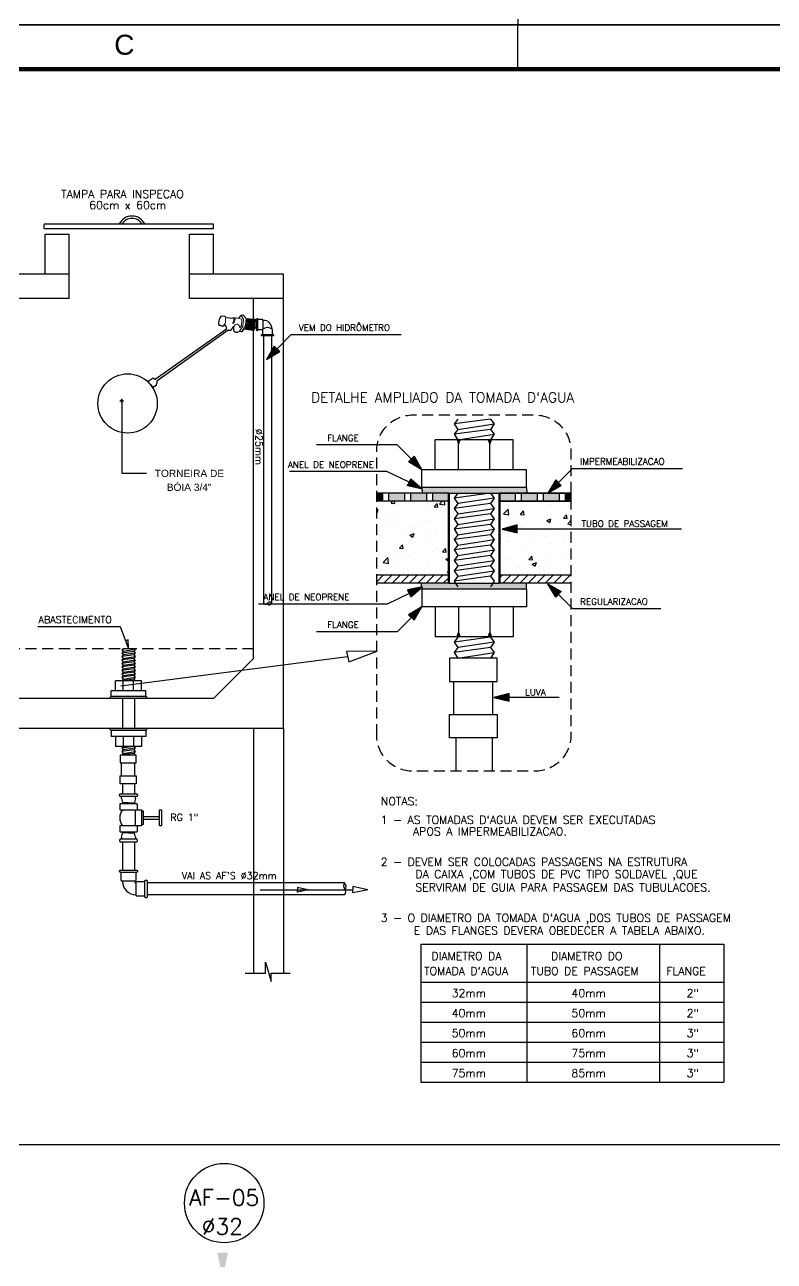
# Model space of a CAD drawing. Extents: x -210 to -126, y -135 to 724.
# Drawn here: x -173.12 to -156.27, y 636.49 to 664.31 of the extents above; entities that cross this region are included whole.
import ezdxf
from ezdxf.enums import TextEntityAlignment as Align

# ---------------------------------------------------------------- set-up
doc = ezdxf.new("R2010")
doc.units = 0
doc.header["$MEASUREMENT"] = 0
doc.linetypes.add('HIDDEN', pattern=[0.375, 0.25, -0.125])
for name, color, linetype in [('A-PEN-C', 4, 'CONTINUOUS'), ('A-PEN-R', 1, 'CONTINUOUS'), ('COTAS', 7, 'CONTINUOUS'), ('DETALLHES_HIDRAULICO', 4, 'CONTINUOUS'), ("PRANCHA - PROJETU'S", 7, 'CONTINUOUS'), ('Prumadas_L', 1, 'CONTINUOUS'), ('Prumadas_Q', 3, 'CONTINUOUS'), ('Prumadas_T', 2, 'CONTINUOUS'), ('TXT_0', 7, 'CONTINUOUS'), ('TXT_1', 2, 'CONTINUOUS'), ('TXT_2', 6, 'CONTINUOUS')]:
    doc.layers.add(name, color=color, linetype=linetype)
doc.layers.add('A-PEN-G', color=3, linetype='CONTINUOUS', lineweight=5)
doc.styles.add('ADITIVOCAD', font='ROMANS.shx')
doc.styles.add('ARIAL', font='arial.ttf', dxfattribs={"height": 2})
doc.styles.add('CARIMBO_DADOS', font='arial.ttf', dxfattribs={"height": 0.1})
doc.styles.add('ROMANS', font='romans', dxfattribs={"height": 0.1})
doc.dimstyles.new('COTAS_EXTERNAS', dxfattribs={"dimtxt": 0.1, "dimasz": 0.01, "dimexe": 0, "dimexo": 0, "dimgap": 0.07, "dimtad": 1, "dimzin": 5, "dimdsep": 46, "dimtxsty": 'CARIMBO_DADOS', "dimblk1": 'CIRCULOS', "dimblk2": 'CIRCULOS', "dimsah": 1, "dimcen": 0, "dimse1": 1, "dimse2": 1, "dimclrd": 8, "dimclre": 8, "dimclrt": 230, "dimadec": 0, "dimazin": 0, "dimtfac": 100, "dimtix": 1, "dimtmove": 2, "dimatfit": 3, "dimldrblk": 'CIRCULOS', "dimfxl": 1, "dimtolj": 1, "dimtzin": 5, "dimarcsym": 0})

# ---------------------------------------------------------------- blocks, each defined once
blk = doc.blocks.new('ADFSGASDFG')
at = {"layer": "PRANCHA - PROJETU'S", "color": 1}
for p, q in [((360.678, 107.346), (276.578, 107.346)), ((276.578, 47.946), (360.678, 47.946))]:
    blk.add_line(p, q, dxfattribs=at)
at = {"layer": "PRANCHA - PROJETU'S", "color": 4, "const_width": 0.1}
blk.add_lwpolyline([(279.078, 106.346), (359.678, 106.346), (359.678, 48.946), (279.078, 48.946)], close=True, dxfattribs=at)
at = {"layer": "PRANCHA - PROJETU'S", "color": 50, "linetype": 'Continuous', "style": 'ARIAL'}
blk.add_text('C', height=0.45, dxfattribs=at).set_placement((315.828, 106.896), align=Align.MIDDLE)
blk = doc.blocks.new('efrgwbhwbnwbwb')
at = {"layer": 'A-PEN-C'}
blk.add_lwpolyline([(952.214, 187.44), (952.244, 187.406), (952.248, 187.386), (952.25, 187.363), (952.248, 187.323), (952.241, 187.284), (952.22, 187.212), (952.193, 187.19), (952.183, 187.172), (952.166, 187.17), (951.934, 187.201), (951.882, 187.133), (951.826, 187.143), (951.823, 187.137), (951.792, 187.122), (951.775, 187.12), (951.753, 187.116), (951.749, 187.116), (951.745, 187.118), (951.732, 187.121), (951.723, 187.124), (951.716, 187.131), (951.713, 187.132), (951.71, 187.135), (951.705, 187.141), (951.702, 187.145), (951.697, 187.158), (951.692, 187.164), (951.692, 187.176), (951.692, 187.186), (951.693, 187.195), (951.694, 187.202), (951.689, 187.209), (951.68, 187.221), (951.69, 187.227), (951.693, 187.233), (951.693, 187.237), (951.692, 187.242), (951.69, 187.245), (951.69, 187.245), (951.674, 187.245), (951.671, 187.245), (951.661, 187.243), (951.658, 187.238), (951.649, 187.218), (951.638, 187.198), (951.622, 187.185), (951.62, 187.169), (951.608, 187.168), (951.577, 187.169), (951.557, 187.172), (951.554, 187.172), (949.796, 185.919), (949.799, 185.871), (949.786, 185.839), (949.784, 185.826), (949.784, 185.815), (949.74, 185.789), (949.714, 185.782), (949.708, 185.78), (949.712, 185.739), (949.706, 185.751), (949.643, 185.841), (949.613, 185.872), (949.592, 185.894), (949.567, 185.917), (949.557, 185.926), (949.609, 185.926), (949.629, 185.938), (949.635, 185.945), (949.646, 185.965), (949.669, 185.972), (949.687, 185.986), (949.697, 185.992), (949.711, 185.992), (949.718, 185.991), (949.752, 185.967), (949.755, 185.966), (949.762, 185.966), (951.512, 187.209), (951.515, 187.225), (951.511, 187.246), (951.505, 187.259), (951.503, 187.264), (951.499, 187.274), (951.493, 187.289), (951.464, 187.291), (951.447, 187.295), (951.437, 187.282), (951.443, 187.279), (951.429, 187.273), (951.417, 187.271), (951.41, 187.271), (951.393, 187.277), (951.364, 187.289), (951.342, 187.291), (951.327, 187.31), (951.325, 187.33), (951.325, 187.355), (951.328, 187.388), (951.33, 187.403), (951.333, 187.418), (951.333, 187.43), (951.337, 187.44), (951.348, 187.457), (951.352, 187.477), (951.354, 187.483), (951.362, 187.491), (951.369, 187.496), (951.376, 187.511), (951.377, 187.516), (951.388, 187.524), (951.46, 187.518), (951.482, 187.507), (951.488, 187.496), (951.489, 187.487), (951.68, 187.47), (951.686, 187.483), (951.823, 187.47), (951.867, 187.544), (951.916, 187.551), (951.991, 187.458), (952.045, 187.456), (952.07, 187.456), (952.094, 187.456), (952.173, 187.445), (952.198, 187.445), (952.206, 187.444), (952.214, 187.44)], dxfattribs=at)
blk.add_circle((949.083, 185.372), 0.729, dxfattribs=at)
at = {"layer": 'A-PEN-G'}
for points in [[(951.495, 187.486), (951.487, 187.436), (951.487, 187.423), (951.487, 187.399), (951.489, 187.367), (951.476, 187.338), (951.469, 187.329), (951.447, 187.295)], [(951.694, 187.482), (951.724, 187.435), (951.711, 187.392), (951.701, 187.364), (951.693, 187.346), (951.671, 187.338), (951.668, 187.352), (951.685, 187.378), (951.691, 187.395), (951.694, 187.405), (951.695, 187.415), (951.695, 187.432), (951.694, 187.445), (951.688, 187.458), (951.68, 187.47)], [(951.836, 187.234), (951.825, 187.289), (951.781, 187.319), (951.774, 187.319), (951.726, 187.31), (951.714, 187.297), (951.695, 187.262), (951.694, 187.256), (951.69, 187.245)], [(951.823, 187.47), (951.888, 187.433), (951.878, 187.286), (951.836, 187.234)], [(951.991, 187.458), (951.971, 187.269), (951.882, 187.133), (951.826, 187.143), (951.91, 187.263), (951.927, 187.442), (951.867, 187.544)], [(952, 187.457), (952.012, 187.401), (952.01, 187.377), (952.008, 187.35), (952.003, 187.323), (951.996, 187.301), (951.992, 187.28), (951.991, 187.268), (951.99, 187.246), (951.986, 187.224), (951.973, 187.201)], [(952.012, 187.457), (952.024, 187.4), (952.022, 187.376), (952.02, 187.349), (952.015, 187.322), (952.009, 187.3), (952.004, 187.279), (952.003, 187.268), (952.002, 187.246), (951.998, 187.224), (951.985, 187.201)], [(952.03, 187.456), (952.042, 187.399), (952.04, 187.376), (952.038, 187.348), (952.033, 187.322), (952.027, 187.299), (952.022, 187.278), (952.021, 187.267), (952.02, 187.245), (952.016, 187.223), (952.003, 187.2)], [(952.053, 187.456), (952.065, 187.399), (952.063, 187.375), (952.06, 187.348), (952.055, 187.321), (952.049, 187.299), (952.045, 187.278), (952.044, 187.267), (952.042, 187.244), (952.039, 187.223), (952.026, 187.2)], [(952.07, 187.456), (952.082, 187.399), (952.08, 187.375), (952.078, 187.348), (952.073, 187.321), (952.066, 187.299), (952.062, 187.278), (952.061, 187.267), (952.06, 187.244), (952.056, 187.223), (952.043, 187.2)], [(952.09, 187.456), (952.101, 187.399), (952.099, 187.375), (952.097, 187.348), (952.092, 187.321), (952.086, 187.299), (952.081, 187.278), (952.08, 187.267), (952.079, 187.244), (952.075, 187.223), (952.062, 187.2)], [(952.103, 187.455), (952.115, 187.398), (952.113, 187.374), (952.11, 187.347), (952.105, 187.32), (952.099, 187.298), (952.095, 187.277), (952.093, 187.265), (952.092, 187.243), (952.088, 187.221), (952.075, 187.198)], [(952.12, 187.452), (952.131, 187.395), (952.13, 187.372), (952.127, 187.345), (952.122, 187.318), (952.116, 187.295), (952.112, 187.274), (952.11, 187.263), (952.109, 187.241), (952.105, 187.219), (952.092, 187.196)], [(952.133, 187.45), (952.145, 187.394), (952.143, 187.37), (952.141, 187.343), (952.136, 187.316), (952.13, 187.294), (952.125, 187.273), (952.124, 187.261), (952.123, 187.239), (952.119, 187.217), (952.106, 187.194)], [(952.144, 187.449), (952.156, 187.392), (952.154, 187.369), (952.151, 187.341), (952.146, 187.315), (952.14, 187.292), (952.136, 187.271), (952.134, 187.26), (952.133, 187.238), (952.129, 187.216), (952.116, 187.193)], [(952.162, 187.45), (952.174, 187.393), (952.172, 187.369), (952.169, 187.342), (952.165, 187.315), (952.158, 187.293), (952.154, 187.272), (952.153, 187.261), (952.151, 187.238), (952.148, 187.216), (952.135, 187.193)], [(952.173, 187.445), (952.184, 187.388), (952.183, 187.365), (952.18, 187.337), (952.175, 187.311), (952.169, 187.288), (952.165, 187.267), (952.163, 187.256), (952.162, 187.234), (952.158, 187.212), (952.145, 187.189)], [(952.185, 187.445), (952.197, 187.388), (952.195, 187.365), (952.193, 187.337), (952.188, 187.311), (952.181, 187.288), (952.177, 187.267), (952.176, 187.256), (952.175, 187.234), (952.171, 187.212), (952.158, 187.189)], [(952.195, 187.445), (952.207, 187.388), (952.205, 187.365), (952.203, 187.337), (952.198, 187.311), (952.192, 187.288), (952.187, 187.267), (952.186, 187.256), (952.185, 187.234), (952.181, 187.212), (952.168, 187.189)], [(952.21, 187.442), (952.222, 187.385), (952.22, 187.362), (952.218, 187.334), (952.213, 187.308), (952.206, 187.285), (952.202, 187.264), (952.201, 187.253), (952.2, 187.231), (952.196, 187.209), (952.183, 187.186)]]:
    blk.add_lwpolyline(points, dxfattribs=at)
blk = doc.blocks.new('CIRCULOS')
at = {"layer": 'COTAS'}
for p, q in [((-4, 0), (4, 0)), ((0, 4), (0, -4))]:
    blk.add_line(p, q, dxfattribs=at)
for radius in [2, 1]:
    blk.add_circle((0, 0), radius, dxfattribs=at)

msp = doc.modelspace()

# ---------------------------------------------------------------- linework, layer by layer
at = {"layer": 'A-PEN-R'}
msp.add_line((-185.322, 639.121), (-155.011, 639.121), dxfattribs=at)
at = {"layer": 'DETALLHES_HIDRAULICO'}
for p, q in [((-167.752, 657.313), (-167.752, 651.309)), ((-167.572, 657.313), (-167.572, 651.309)), ((-163.38, 655.442), (-163.469, 655.334)), ((-162.652, 655.442), (-163.469, 655.334)), ((-162.652, 655.442), (-162.563, 655.334)), ((-163.469, 655.334), (-163.38, 655.209)), ((-162.652, 655.209), (-163.469, 655.1)), ((-163.38, 655.209), (-163.469, 655.1)), ((-163.38, 655.209), (-162.563, 655.334)), ((-162.563, 655.334), (-162.652, 655.209)), ((-162.652, 655.209), (-162.563, 655.1)), ((-163.891, 654.3), (-163.891, 654.973)), ((-162.141, 654.973), (-163.891, 654.973)), ((-163.469, 655.1), (-163.38, 654.975)), ((-163.402, 654.973), (-163.368, 654.879)), ((-163.38, 654.975), (-162.563, 655.1)), ((-163.368, 654.3), (-163.368, 654.973)), ((-163.368, 654.879), (-163.329, 654.973)), ((-162.698, 654.973), (-162.664, 654.879)), ((-162.664, 654.3), (-162.664, 654.973)), ((-162.664, 654.879), (-162.625, 654.973)), ((-162.563, 655.1), (-162.652, 654.975)), ((-162.141, 654.3), (-162.141, 654.973)), ((-164.19, 653.901), (-164.19, 654.3)), ((-161.841, 654.3), (-164.19, 654.3)), ((-161.841, 653.901), (-161.841, 654.3)), ((-165.067, 653.591), (-165.067, 653.772)), ((-164.932, 653.591), (-164.932, 653.772)), ((-164.572, 653.591), (-164.572, 653.772)), ((-164.437, 653.591), (-164.437, 653.772)), ((-164.19, 653.901), (-164.185, 653.772)), ((-161.841, 653.901), (-164.19, 653.901)), ((-164.077, 653.591), (-164.077, 653.772)), ((-163.942, 653.591), (-163.942, 653.772)), ((-163.586, 653.772), (-162.446, 653.772)), ((-163.38, 653.774), (-163.469, 653.665)), ((-162.652, 653.774), (-163.469, 653.665)), ((-162.652, 653.774), (-162.563, 653.665)), ((-162.09, 653.591), (-162.09, 653.772)), ((-161.955, 653.591), (-161.955, 653.772)), ((-161.841, 653.901), (-161.836, 653.772)), ((-161.595, 653.591), (-161.595, 653.772)), ((-161.46, 653.591), (-161.46, 653.772)), ((-161.1, 653.591), (-161.1, 653.772)), ((-160.965, 653.591), (-160.965, 653.772)), ((-163.469, 653.665), (-163.38, 653.54)), ((-163.38, 653.54), (-163.469, 653.432)), ((-162.652, 653.54), (-163.469, 653.432)), ((-162.563, 653.665), (-163.38, 653.54)), ((-162.563, 653.665), (-162.652, 653.54)), ((-162.652, 653.54), (-162.563, 653.432)), ((-163.469, 653.432), (-163.38, 653.306)), ((-163.38, 653.306), (-163.469, 653.198)), ((-162.652, 653.306), (-163.469, 653.198)), ((-163.38, 653.306), (-162.563, 653.432)), ((-162.563, 653.432), (-162.652, 653.306)), ((-162.652, 653.306), (-162.563, 653.198)), ((-163.469, 653.198), (-163.38, 653.073)), ((-163.38, 653.073), (-163.469, 652.964)), ((-162.652, 653.073), (-163.469, 652.964)), ((-163.469, 652.964), (-163.38, 652.839)), ((-163.38, 653.073), (-162.563, 653.198)), ((-163.38, 652.839), (-162.563, 652.964)), ((-162.563, 653.198), (-162.652, 653.073)), ((-162.652, 653.073), (-162.563, 652.964)), ((-162.563, 652.964), (-162.652, 652.839)), ((-163.38, 652.839), (-163.469, 652.73)), ((-162.652, 652.839), (-163.469, 652.73)), ((-163.469, 652.73), (-163.38, 652.605)), ((-163.38, 652.605), (-162.563, 652.73)), ((-162.652, 652.839), (-162.563, 652.73)), ((-162.563, 652.73), (-162.652, 652.605)), ((-163.38, 652.605), (-163.469, 652.497)), ((-162.652, 652.605), (-163.469, 652.497)), ((-163.469, 652.497), (-163.38, 652.371)), ((-163.38, 652.371), (-162.563, 652.497)), ((-162.652, 652.605), (-162.563, 652.497)), ((-162.563, 652.497), (-162.652, 652.371)), ((-163.38, 652.371), (-163.469, 652.263)), ((-162.652, 652.371), (-163.469, 652.263)), ((-163.469, 652.263), (-163.38, 652.138)), ((-163.38, 652.138), (-163.469, 652.029)), ((-162.652, 652.138), (-163.469, 652.029)), ((-163.38, 652.138), (-162.563, 652.263)), ((-162.652, 652.371), (-162.563, 652.263)), ((-162.563, 652.263), (-162.652, 652.138)), ((-162.652, 652.138), (-162.563, 652.029)), ((-163.469, 652.029), (-163.38, 651.904)), ((-163.38, 651.904), (-163.469, 651.795)), ((-162.652, 651.904), (-163.469, 651.795)), ((-163.38, 651.904), (-162.563, 652.029)), ((-162.563, 652.029), (-162.652, 651.904)), ((-162.652, 651.904), (-162.563, 651.795)), ((-164.19, 651.616), (-164.197, 651.746)), ((-164.19, 651.616), (-164.19, 651.217)), ((-161.841, 651.616), (-164.19, 651.616)), ((-161.841, 651.616), (-164.19, 651.616)), ((-163.586, 651.746), (-162.446, 651.746)), ((-163.469, 651.795), (-163.38, 651.67)), ((-162.563, 651.795), (-162.652, 651.67)), ((-161.841, 651.616), (-161.843, 651.746)), ((-161.841, 651.616), (-161.841, 651.217)), ((-161.841, 651.217), (-164.19, 651.217)), ((-163.891, 651.217), (-163.891, 650.544)), ((-163.368, 651.217), (-163.368, 650.544)), ((-162.664, 651.217), (-162.664, 650.544)), ((-162.141, 651.217), (-162.141, 650.544)), ((-162.141, 650.544), (-163.891, 650.544)), ((-163.38, 650.533), (-163.469, 650.424)), ((-162.652, 650.533), (-163.469, 650.424)), ((-163.402, 650.544), (-163.368, 650.638)), ((-163.368, 650.638), (-163.329, 650.544)), ((-162.698, 650.544), (-162.664, 650.638)), ((-162.664, 650.638), (-162.625, 650.544)), ((-162.652, 650.533), (-162.563, 650.424)), ((-170.925, 650.273), (-170.939, 650.256)), ((-170.812, 650.273), (-170.939, 650.256)), ((-170.939, 650.256), (-170.91, 650.214)), ((-170.91, 650.214), (-170.939, 650.178)), ((-170.667, 650.214), (-170.939, 650.178)), ((-170.939, 650.178), (-170.91, 650.136)), ((-170.667, 650.273), (-170.91, 650.273)), ((-170.637, 650.256), (-170.91, 650.214)), ((-170.637, 650.178), (-170.91, 650.136)), ((-170.637, 650.256), (-170.667, 650.214)), ((-170.667, 650.214), (-170.637, 650.178)), ((-170.637, 650.178), (-170.667, 650.136)), ((-170.651, 650.273), (-170.637, 650.256)), ((-163.469, 650.424), (-163.38, 650.299)), ((-163.38, 650.299), (-163.469, 650.191)), ((-162.652, 650.299), (-163.469, 650.191)), ((-163.469, 650.191), (-163.38, 650.065)), ((-162.563, 650.424), (-163.38, 650.299)), ((-163.38, 650.065), (-162.563, 650.191)), ((-162.563, 650.424), (-162.652, 650.299)), ((-162.652, 650.299), (-162.563, 650.191)), ((-162.563, 650.191), (-162.652, 650.065)), ((-170.91, 650.136), (-170.939, 650.1)), ((-170.667, 650.136), (-170.939, 650.1)), ((-170.939, 650.1), (-170.91, 650.058)), ((-170.91, 650.058), (-170.939, 650.022)), ((-170.667, 650.058), (-170.939, 650.022)), ((-170.939, 650.022), (-170.91, 649.98)), ((-170.91, 649.98), (-170.939, 649.944)), ((-170.667, 649.98), (-170.939, 649.944)), ((-170.939, 649.944), (-170.91, 649.902)), ((-170.91, 649.902), (-170.939, 649.866)), ((-170.667, 649.902), (-170.939, 649.866)), ((-170.91, 650.058), (-170.637, 650.1)), ((-170.91, 649.98), (-170.637, 650.022)), ((-170.91, 649.902), (-170.637, 649.944)), ((-170.667, 650.136), (-170.637, 650.1)), ((-170.637, 650.1), (-170.667, 650.058)), ((-170.667, 650.058), (-170.637, 650.022)), ((-170.637, 650.022), (-170.667, 649.98)), ((-170.667, 649.98), (-170.637, 649.944)), ((-170.637, 649.944), (-170.667, 649.902)), ((-170.667, 649.902), (-170.637, 649.866)), ((-170.939, 649.866), (-170.91, 649.824)), ((-170.91, 649.824), (-170.939, 649.788)), ((-170.667, 649.824), (-170.939, 649.788)), ((-170.939, 649.788), (-170.91, 649.746)), ((-170.91, 649.746), (-170.939, 649.71)), ((-170.667, 649.746), (-170.939, 649.71)), ((-170.939, 649.71), (-170.91, 649.669)), ((-170.91, 649.669), (-170.939, 649.632)), ((-170.667, 649.669), (-170.939, 649.632)), ((-170.939, 649.632), (-170.91, 649.591)), ((-170.91, 649.824), (-170.637, 649.866)), ((-170.91, 649.746), (-170.637, 649.788)), ((-170.91, 649.669), (-170.637, 649.71)), ((-170.91, 649.591), (-170.637, 649.632)), ((-170.637, 649.866), (-170.667, 649.824)), ((-170.667, 649.824), (-170.637, 649.788)), ((-170.637, 649.788), (-170.667, 649.746)), ((-170.667, 649.746), (-170.637, 649.71)), ((-170.637, 649.71), (-170.667, 649.669)), ((-170.667, 649.669), (-170.637, 649.632)), ((-170.637, 649.632), (-170.667, 649.591)), ((-171.18, 649.197), (-171.18, 649.33)), ((-170.397, 649.33), (-171.18, 649.33)), ((-171.08, 649.33), (-171.08, 649.554)), ((-170.497, 649.554), (-171.08, 649.554)), ((-170.91, 649.591), (-170.939, 649.554)), ((-170.667, 649.591), (-170.939, 649.554)), ((-170.906, 649.33), (-170.906, 649.554)), ((-170.671, 649.33), (-170.671, 649.554)), ((-170.667, 649.591), (-170.637, 649.554)), ((-170.497, 649.33), (-170.497, 649.554)), ((-170.397, 649.197), (-170.397, 649.33)), ((-163.472, 648.803), (-163.472, 649.537)), ((-162.594, 648.803), (-162.594, 649.537)), ((-171.18, 649.197), (-171.221, 649.154)), ((-170.397, 649.197), (-171.18, 649.197)), ((-170.922, 649.154), (-170.922, 648.479)), ((-170.652, 649.154), (-170.652, 648.479)), ((-170.397, 649.197), (-170.357, 649.154)), ((-171.18, 648.436), (-171.221, 648.479)), ((-170.397, 648.436), (-171.18, 648.436)), ((-170.397, 648.436), (-171.18, 648.436)), ((-171.18, 648.436), (-171.18, 648.303)), ((-170.397, 648.303), (-171.18, 648.303)), ((-171.08, 648.303), (-171.08, 648.078)), ((-170.906, 648.303), (-170.906, 648.078)), ((-170.671, 648.303), (-170.671, 648.078)), ((-170.497, 648.303), (-170.497, 648.078)), ((-170.397, 648.436), (-170.357, 648.479)), ((-170.397, 648.436), (-170.397, 648.303)), ((-163.418, 647.519), (-163.418, 648.27)), ((-162.607, 647.519), (-162.607, 648.27)), ((-170.497, 648.078), (-171.08, 648.078)), ((-170.667, 648.074), (-170.939, 648.038)), ((-170.91, 648.074), (-170.939, 648.038)), ((-170.939, 648.038), (-170.91, 647.996)), ((-170.667, 647.996), (-170.939, 647.96)), ((-170.91, 647.996), (-170.939, 647.96)), ((-170.939, 647.96), (-170.91, 647.919)), ((-170.637, 648.038), (-170.91, 647.996)), ((-170.91, 647.919), (-170.637, 647.96)), ((-170.667, 648.074), (-170.637, 648.038)), ((-170.637, 648.038), (-170.667, 647.996)), ((-170.667, 647.996), (-170.637, 647.96)), ((-170.637, 647.96), (-170.667, 647.919)), ((-170.941, 647.416), (-170.941, 647.707)), ((-170.91, 647.919), (-170.939, 647.882)), ((-170.667, 647.919), (-170.92, 647.885)), ((-170.667, 647.919), (-170.637, 647.882)), ((-170.648, 647.416), (-170.648, 647.707)), ((-170.922, 647.237), (-170.922, 647.009)), ((-170.652, 647.237), (-170.652, 647.009)), ((-170.945, 646.907), (-170.945, 646.952)), ((-170.945, 646.907), (-170.922, 646.812)), ((-170.922, 646.826), (-170.65, 646.806)), ((-170.63, 646.907), (-170.652, 646.812)), ((-170.63, 646.907), (-170.63, 646.952)), ((-170.922, 646.812), (-170.922, 646.785)), ((-170.92, 646.81), (-170.65, 646.79)), ((-170.92, 646.794), (-170.799, 646.785)), ((-170.652, 646.812), (-170.652, 646.785)), ((-170.63, 646.29), (-170.63, 646.65)), ((-170.45, 646.619), (-170.495, 646.619)), ((-170.45, 646.322), (-170.45, 646.619)), ((-170.45, 646.322), (-170.495, 646.322)), ((-170.45, 646.502), (-170.089, 646.502)), ((-170.45, 646.439), (-170.089, 646.439)), ((-170.945, 646.034), (-170.922, 646.128)), ((-170.945, 646.034), (-170.945, 645.988)), ((-170.922, 646.128), (-170.922, 646.155)), ((-170.652, 646.13), (-170.922, 646.15)), ((-170.65, 646.115), (-170.922, 646.134)), ((-170.652, 646.146), (-170.773, 646.155)), ((-170.652, 646.128), (-170.652, 646.155)), ((-170.63, 646.034), (-170.652, 646.128)), ((-170.63, 646.034), (-170.63, 645.988)), ((-170.922, 645.932), (-170.922, 645.292)), ((-170.652, 645.932), (-170.652, 645.292)), ((-165.927, 645.007), (-170.368, 645.007)), ((-165.927, 644.737), (-170.368, 644.737))]:
    msp.add_line(p, q, dxfattribs=at)
at = {"layer": 'DETALLHES_HIDRAULICO', "linetype": 'HIDDEN'}
msp.add_line((-167.977, 650.273), (-179.231, 650.273), dxfattribs=at)
at = {"layer": 'DETALLHES_HIDRAULICO'}
for points in [[(-167.895, 657.7, 0.414214), (-167.909, 657.686), (-167.909, 657.448, 0.414214), (-167.895, 657.434), (-167.891, 657.434, 0.414214), (-167.877, 657.448), (-167.877, 657.686, 0.414214), (-167.891, 657.7)], [(-167.529, 657.328, -0.414214), (-167.543, 657.313), (-167.781, 657.313, -0.414214), (-167.795, 657.328), (-167.795, 657.331, -0.414214), (-167.781, 657.346), (-167.543, 657.346, -0.414214), (-167.529, 657.331)], [(-170.587, 646.973, -0.414331), (-170.609, 646.952), (-170.965, 646.952, -0.414331), (-170.987, 646.973), (-170.987, 646.987, -0.414214), (-170.965, 647.009), (-170.609, 647.009, -0.414214), (-170.587, 646.987)], [(-170.044, 646.304, -0.414214), (-170.058, 646.29), (-170.076, 646.29, -0.414214), (-170.089, 646.304), (-170.089, 646.637, -0.414214), (-170.076, 646.65), (-170.058, 646.65, -0.414214), (-170.044, 646.637)], [(-170.986, 645.27, -0.414214), (-170.965, 645.292), (-170.608, 645.292, -0.414214), (-170.586, 645.27), (-170.586, 645.265, -0.414214), (-170.608, 645.243), (-170.965, 645.243, -0.414214), (-170.986, 645.265)], [(-170.417, 644.693), (-170.417, 645.05, -0.414214), (-170.395, 645.071), (-170.39, 645.071, -0.414214), (-170.368, 645.05), (-170.368, 644.693, -0.414214), (-170.39, 644.672), (-170.395, 644.672, -0.414214)]]:
    msp.add_lwpolyline(points, format="xyb", close=True, dxfattribs=at)
for points in [[(-167.877, 657.455), (-167.778, 657.455, 0.414214), (-167.76, 657.473), (-167.76, 657.661, 0.414214), (-167.778, 657.679), (-167.877, 657.679)], [(-167.55, 657.346), (-167.55, 657.454, 0.415872), (-167.774, 657.454), (-167.774, 657.346)], [(-162.497, 650.063), (-163.57, 650.063, -0.387836)], [(-162.497, 648.27), (-163.57, 648.27, 0.387836)], [(-170.615, 647.883), (-170.973, 647.883, -0.387836)], [(-170.615, 647.238), (-170.973, 647.238, 0.387836)], [(-170.588, 646.65), (-170.588, 646.772, 0.414214), (-170.601, 646.785), (-170.971, 646.785, 0.414214), (-170.985, 646.772), (-170.985, 646.664, 0.414214), (-170.971, 646.65), (-170.495, 646.65), (-170.495, 646.29), (-170.971, 646.29, 0.414214), (-170.985, 646.277), (-170.985, 646.169, 0.414214), (-170.971, 646.155), (-170.601, 646.155, 0.414214), (-170.588, 646.169), (-170.588, 646.29)], [(-170.587, 645.967, 0.414331), (-170.609, 645.988), (-170.965, 645.988, 0.414331), (-170.987, 645.967)], [(-170.987, 645.967), (-170.987, 645.953, 0.414214), (-170.965, 645.932), (-170.609, 645.932, 0.414214), (-170.587, 645.953), (-170.587, 645.967)], [(-170.619, 645.243), (-170.619, 645.069, -0.414214), (-170.646, 645.042), (-170.927, 645.042, -0.414214), (-170.954, 645.069), (-170.954, 645.243)], [(-170.417, 644.704), (-170.591, 644.704, -0.414214), (-170.618, 644.731), (-170.618, 645.012, -0.414214), (-170.591, 645.039), (-170.417, 645.039)]]:
    msp.add_lwpolyline(points, format="xyb", dxfattribs=at)
at = {"layer": 'DETALLHES_HIDRAULICO', "const_width": 0.054}
for points in [[(-163.586, 651.746), (-163.586, 653.772)], [(-162.446, 651.746), (-162.446, 653.772)]]:
    msp.add_lwpolyline(points, dxfattribs=at)
at = {"layer": 'DETALLHES_HIDRAULICO'}
for points in [[(-163.57, 650.063), (-163.57, 649.537), (-162.497, 649.537), (-162.497, 650.063)], [(-163.57, 648.27), (-163.57, 648.796), (-162.497, 648.796), (-162.497, 648.27)], [(-170.973, 647.883), (-170.973, 647.707), (-170.615, 647.707), (-170.615, 647.883)], [(-170.973, 647.238), (-170.973, 647.414), (-170.615, 647.414), (-170.615, 647.238)], [(-166.754, 644.85), (-166.989, 644.901), (-166.989, 644.85)], [(-165.409, 644.85), (-165.745, 644.922), (-165.745, 644.85)], [(-167.827, 644.85), (-166.989, 644.85)], [(-167.133, 644.85), (-165.745, 644.85)], [(-167.133, 644.85), (-165.745, 644.85)], [(-166.754, 644.85), (-166.989, 644.8), (-166.989, 644.85)], [(-165.409, 644.85), (-165.745, 644.779), (-165.745, 644.85)], [(-168.168, 642.976), (-167.707, 642.976), (-167.707, 643.225), (-167.583, 642.784), (-167.583, 642.976), (-167.15, 642.976)]]:
    msp.add_lwpolyline(points, dxfattribs=at)
for centre, radius, start, end in [((-167.738, 657.488), 0.171, 354.04, 96.8621), ((-167.707, 651.323), 0.0479, 196.9803, 322.4709), ((-167.613, 651.251), 0.0708, 55.4576, 142.4709), ((-167.622, 651.312), 0.0498, 200.614, 357.3145), ((-170.682, 646.47), 0.3, 143.1519, 216.8481), ((-170.617, 645.041), 0.305, 179.8217, 269.7057), ((-170.617, 645.041), 0.0346, 178.4672, 267.3138), ((-165.842, 644.939), 0.11, 141.4396, 220.8755), ((-166.044, 644.915), 0.148, 332.9335, 38.4068), ((-165.998, 644.804), 0.0969, 316.6297, 40.8755)]:
    msp.add_arc(centre, radius, start, end, dxfattribs=at)
for points in [[(-163.402, 654.973), (-163.368, 654.879), (-163.402, 654.973), (-163.329, 654.973)], [(-162.698, 654.973), (-162.664, 654.879), (-162.698, 654.973), (-162.625, 654.973)], [(-165.207, 653.591), (-165.067, 653.591), (-165.207, 653.772), (-165.067, 653.772)], [(-164.932, 653.591), (-164.572, 653.591), (-164.932, 653.772), (-164.572, 653.772)], [(-164.437, 653.591), (-164.077, 653.591), (-164.437, 653.772), (-164.077, 653.772)], [(-164.185, 653.772), (-161.836, 653.772), (-164.19, 653.901), (-161.841, 653.901)], [(-163.942, 653.591), (-163.586, 653.591), (-163.942, 653.772), (-163.586, 653.772)], [(-162.09, 653.591), (-162.446, 653.591), (-162.09, 653.772), (-162.446, 653.772)], [(-161.595, 653.591), (-161.955, 653.591), (-161.595, 653.772), (-161.955, 653.772)], [(-161.1, 653.591), (-161.46, 653.591), (-161.1, 653.772), (-161.46, 653.772)], [(-160.825, 653.591), (-160.965, 653.591), (-160.825, 653.772), (-160.965, 653.772)], [(-164.197, 651.746), (-161.843, 651.746), (-164.19, 651.616), (-161.841, 651.616)], [(-163.402, 650.544), (-163.368, 650.638), (-163.402, 650.544), (-163.329, 650.544)], [(-162.698, 650.544), (-162.664, 650.638), (-162.698, 650.544), (-162.625, 650.544)], [(-171.221, 649.154), (-170.357, 649.154), (-171.18, 649.197), (-170.397, 649.197)], [(-171.221, 648.479), (-170.357, 648.479), (-171.18, 648.436), (-170.397, 648.436)]]:
    msp.add_solid(points, dxfattribs=at)
at = {"layer": "PRANCHA - PROJETU'S", "color": 1}
for p in [(-162.031, 665.313), (-162.031, 663.313)]:
    msp.add_line(p, (-162.031, 664.313), dxfattribs=at)
at = {"layer": 'Prumadas_L'}
msp.add_solid([(-168.671, 636.122), (-168.551, 636.685), (-168.791, 636.685)], dxfattribs=at)
at = {"layer": 'Prumadas_Q'}
msp.add_circle((-168.636, 637.802), 0.893, dxfattribs=at)
at = {"layer": 'TXT_0'}
for p, q in [((-167.447, 657.022), (-167.128, 657.341)), ((-167.128, 657.341), (-164.66, 657.341)), ((-164.747, 654.861), (-166.56, 654.861)), ((-164.427, 654.541), (-164.747, 654.861)), ((-161.121, 654.012), (-160.802, 654.33)), ((-160.802, 654.33), (-158.334, 654.33)), ((-164.976, 654.26), (-167.167, 654.26)), ((-164.478, 654.018), (-164.976, 654.26)), ((-164.881, 653.551), (-164.847, 653.591)), ((-164.881, 653.551), (-164.8, 653.544)), ((-164.8, 653.544), (-164.809, 653.591)), ((-164.707, 653.515), (-164.707, 653.515)), ((-163.912, 653.467), (-163.847, 653.544)), ((-163.831, 653.459), (-163.847, 653.544)), ((-163.797, 653.53), (-163.738, 653.591)), ((-163.797, 653.53), (-163.677, 653.511)), ((-163.677, 653.511), (-163.686, 653.591)), ((-161.27, 653.53), (-161.27, 653.53)), ((-161.226, 653.548), (-161.226, 653.548)), ((-165.207, 653.398), (-165.171, 653.412)), ((-165.207, 653.336), (-165.199, 653.33)), ((-165.199, 653.33), (-165.171, 653.412)), ((-164.949, 653.306), (-164.949, 653.306)), ((-164.7, 653.304), (-164.7, 653.304)), ((-164.096, 653.418), (-164.096, 653.418)), ((-163.912, 653.467), (-163.831, 653.459)), ((-163.912, 653.439), (-163.912, 653.439)), ((-163.758, 653.463), (-163.758, 653.463)), ((-162.356, 653.306), (-162.25, 653.416)), ((-162.356, 653.306), (-162.236, 653.287)), ((-162.236, 653.287), (-162.25, 653.416)), ((-162.013, 653.413), (-162.013, 653.413)), ((-161.975, 653.297), (-161.91, 653.375)), ((-161.975, 653.297), (-161.894, 653.29)), ((-161.953, 653.444), (-161.953, 653.444)), ((-161.894, 653.29), (-161.91, 653.375)), ((-161.899, 653.222), (-161.899, 653.222)), ((-161.046, 653.334), (-161.046, 653.334)), ((-161.006, 653.212), (-160.941, 653.29)), ((-160.925, 653.205), (-160.941, 653.29)), ((-164.9, 653.081), (-164.9, 653.081)), ((-164.723, 653.066), (-164.723, 653.066)), ((-164.376, 653.007), (-164.376, 653.007)), ((-164.18, 653.051), (-164.18, 653.051)), ((-164.03, 653.161), (-164.03, 653.161)), ((-163.602, 652.998), (-163.602, 652.998)), ((-163.588, 653.142), (-163.588, 653.142)), ((-162.411, 653.154), (-162.411, 653.154)), ((-162.046, 652.971), (-158.359, 652.971)), ((-162.017, 652.959), (-162.017, 652.959)), ((-161.969, 652.994), (-161.969, 652.994)), ((-161.497, 652.94), (-161.497, 652.94)), ((-161.384, 653.159), (-161.29, 653.196)), ((-161.384, 653.159), (-161.317, 653.114)), ((-161.317, 653.114), (-161.29, 653.196)), ((-161.287, 653.081), (-161.287, 653.081)), ((-161.006, 653.212), (-160.925, 653.205)), ((-160.914, 653.082), (-160.842, 653.158)), ((-160.914, 653.082), (-160.842, 653.071)), ((-165.164, 652.872), (-165.164, 652.872)), ((-164.616, 652.9), (-164.616, 652.9)), ((-164.46, 652.832), (-164.365, 652.868)), ((-164.46, 652.832), (-164.393, 652.787)), ((-164.451, 652.886), (-164.451, 652.886)), ((-164.392, 652.787), (-164.365, 652.868)), ((-164.113, 652.93), (-164.113, 652.93)), ((-164.046, 652.711), (-164.046, 652.711)), ((-163.895, 652.869), (-163.895, 652.869)), ((-162.446, 652.752), (-162.424, 652.76)), ((-162.446, 652.696), (-162.424, 652.76)), ((-162.285, 652.805), (-162.285, 652.805)), ((-162.255, 652.689), (-162.255, 652.689)), ((-161.732, 652.778), (-161.732, 652.778)), ((-161.402, 652.801), (-161.402, 652.801)), ((-161.296, 652.929), (-161.296, 652.929)), ((-161.064, 652.846), (-161.064, 652.846)), ((-161.011, 652.747), (-161.011, 652.747)), ((-165.169, 652.395), (-165.169, 652.395)), ((-164.739, 652.616), (-164.739, 652.616)), ((-164.693, 652.535), (-164.628, 652.613)), ((-164.693, 652.535), (-164.613, 652.528)), ((-164.648, 652.399), (-164.648, 652.399)), ((-164.613, 652.528), (-164.628, 652.613)), ((-164.469, 652.398), (-164.469, 652.398)), ((-163.957, 652.465), (-163.957, 652.465)), ((-163.86, 652.535), (-163.86, 652.535)), ((-163.725, 652.451), (-163.66, 652.528)), ((-163.725, 652.451), (-163.644, 652.444)), ((-163.644, 652.444), (-163.659, 652.528)), ((-161.985, 652.545), (-161.985, 652.545)), ((-161.303, 652.631), (-161.303, 652.631)), ((-160.907, 652.381), (-160.907, 652.381)), ((-165.059, 652.214), (-164.954, 652.324)), ((-165.059, 652.214), (-164.939, 652.195)), ((-164.939, 652.195), (-164.954, 652.324)), ((-164.807, 652.353), (-164.807, 652.353)), ((-164.756, 652.167), (-164.756, 652.167)), ((-164.448, 652.364), (-164.448, 652.364)), ((-164.062, 652.262), (-164.062, 652.262)), ((-163.727, 652.334), (-163.727, 652.334)), ((-163.654, 652.288), (-163.586, 652.314)), ((-163.654, 652.288), (-163.586, 652.243)), ((-163.586, 652.243), (-163.586, 652.244)), ((-162.285, 652.273), (-162.285, 652.273)), ((-161.787, 652.281), (-161.722, 652.359)), ((-161.787, 652.281), (-161.707, 652.274)), ((-161.757, 652.269), (-161.757, 652.269)), ((-161.707, 652.274), (-161.722, 652.359)), ((-161.713, 652.18), (-161.618, 652.216)), ((-161.713, 652.18), (-161.646, 652.135)), ((-161.646, 652.135), (-161.618, 652.216)), ((-161.564, 652.242), (-161.564, 652.242)), ((-161.553, 652.134), (-161.553, 652.134)), ((-161.419, 652.313), (-161.419, 652.313)), ((-161.32, 652.181), (-161.32, 652.181)), ((-160.844, 652.212), (-160.844, 652.212)), ((-165.207, 651.778), (-165.059, 651.926)), ((-165.048, 651.746), (-164.868, 651.926)), ((-164.857, 651.746), (-164.677, 651.926)), ((-164.666, 651.746), (-164.486, 651.926)), ((-164.475, 651.746), (-164.295, 651.926)), ((-164.312, 651.932), (-164.312, 651.932)), ((-164.284, 651.746), (-164.104, 651.926)), ((-164.093, 651.746), (-163.913, 651.926)), ((-163.902, 651.746), (-163.722, 651.926)), ((-163.711, 651.746), (-163.586, 651.871)), ((-163.618, 651.99), (-163.586, 652.024)), ((-163.618, 651.99), (-163.586, 651.986)), ((-162.446, 651.865), (-162.385, 651.926)), ((-162.374, 651.746), (-162.194, 651.926)), ((-162.341, 651.999), (-162.341, 651.999)), ((-162.183, 651.746), (-162.003, 651.926)), ((-162.002, 652.095), (-162.002, 652.095)), ((-161.992, 651.746), (-161.812, 651.926)), ((-161.802, 651.746), (-161.621, 651.926)), ((-161.611, 651.746), (-161.43, 651.926)), ((-161.42, 651.746), (-161.239, 651.926)), ((-161.229, 651.746), (-161.048, 651.926)), ((-161.038, 651.746), (-160.857, 651.926)), ((-160.847, 651.746), (-160.842, 651.751)), ((-164.971, 651.279), (-167.862, 651.279)), ((-164.478, 651.519), (-164.971, 651.279)), ((-161.121, 651.497), (-160.802, 651.179)), ((-160.802, 651.179), (-158.819, 651.179)), ((-164.427, 650.976), (-164.747, 650.656)), ((-164.747, 650.656), (-166.56, 650.656)), ((-165.196, 650.221), (-165.887, 650.209)), ((-165.887, 650.209), (-165.835, 649.981)), ((-165.835, 649.981), (-165.196, 650.221)), ((-170.961, 649.442), (-165.861, 650.096)), ((-162.233, 649.181), (-161.105, 649.181))]:
    msp.add_line(p, q, dxfattribs=at)
for points in [[(-167.509, 657.084), (-167.684, 656.781), (-167.385, 656.96), (-167.509, 657.084)], [(-164.365, 654.603), (-164.19, 654.3), (-164.489, 654.479), (-164.365, 654.603)], [(-164.44, 654.096), (-164.176, 653.867), (-164.517, 653.939), (-164.44, 654.096)], [(-161.183, 654.074), (-161.357, 653.771), (-161.059, 653.95), (-161.183, 654.074)], [(-162.046, 653.059), (-162.384, 652.968), (-162.046, 652.883), (-162.046, 653.059)], [(-164.44, 651.44), (-164.176, 651.67), (-164.517, 651.598), (-164.44, 651.44)], [(-161.183, 651.435), (-161.357, 651.738), (-161.059, 651.559), (-161.183, 651.435)], [(-164.365, 650.914), (-164.19, 651.217), (-164.489, 651.038), (-164.365, 650.914)], [(-172.829, 650.773), (-170.974, 650.773), (-170.788, 650.273), (-170.794, 650.473), (-170.855, 650.451)], [(-162.233, 649.268), (-162.571, 649.177), (-162.233, 649.093), (-162.233, 649.268)]]:
    msp.add_lwpolyline(points, dxfattribs=at)
at = {"layer": 'TXT_0', "linetype": 'HIDDEN', "flags": 128}
msp.add_lwpolyline([(-165.207, 648.33), (-165.207, 654.724, -0.414214), (-164.397, 655.534), (-161.652, 655.534, -0.414214), (-160.842, 654.724), (-160.842, 648.33, -0.414214), (-161.652, 647.519), (-164.397, 647.519, -0.414214)], format="xyb", close=True, dxfattribs=at)
at = {"layer": 'TXT_0'}
for points in [[(-167.385, 656.96), (-167.509, 657.084), (-167.385, 656.96), (-167.684, 656.781)], [(-164.489, 654.479), (-164.365, 654.603), (-164.489, 654.479), (-164.19, 654.3)], [(-164.517, 653.939), (-164.44, 654.096), (-164.517, 653.939), (-164.176, 653.867)], [(-161.059, 653.95), (-161.183, 654.074), (-161.059, 653.95), (-161.357, 653.771)], [(-162.046, 652.883), (-162.046, 653.059), (-162.046, 652.883), (-162.384, 652.968)], [(-164.517, 651.598), (-164.44, 651.44), (-164.517, 651.598), (-164.176, 651.67)], [(-161.059, 651.559), (-161.183, 651.435), (-161.059, 651.559), (-161.357, 651.738)], [(-164.489, 651.038), (-164.365, 650.914), (-164.489, 651.038), (-164.19, 651.217)], [(-162.233, 649.093), (-162.233, 649.268), (-162.233, 649.093), (-162.571, 649.177)]]:
    msp.add_solid(points, dxfattribs=at)
at = {"layer": 'TXT_1'}
for p, q in [((-168.874, 659.826), (-172.68, 659.826)), ((-172.68, 659.718), (-172.68, 659.822)), ((-168.874, 659.718), (-172.68, 659.718)), ((-168.874, 659.718), (-168.874, 659.826)), ((-163.586, 653.772), (-165.207, 653.772)), ((-160.842, 653.772), (-162.446, 653.772)), ((-162.446, 653.772), (-160.825, 653.772)), ((-163.586, 653.591), (-165.207, 653.591)), ((-162.446, 653.591), (-160.825, 653.591)), ((-163.586, 651.926), (-165.207, 651.926)), ((-160.842, 651.926), (-162.446, 651.926)), ((-163.586, 651.746), (-165.207, 651.746)), ((-160.842, 651.746), (-162.446, 651.746))]:
    msp.add_line(p, q, dxfattribs=at)
for radius, start, end in [(0.314, 24.4658, 155.5342), (0.26, 29.9961, 150.0039)]:
    msp.add_arc((-170.708, 659.695), radius, start, end, dxfattribs=at)
at = {"layer": 'TXT_2'}
for p, q in [((-172.658, 658.698), (-172.658, 659.598)), ((-172.658, 659.598), (-172.118, 659.598)), ((-172.118, 658.157), (-172.118, 659.598)), ((-169.417, 658.157), (-169.417, 659.598)), ((-169.417, 659.598), (-168.877, 659.598)), ((-168.877, 658.698), (-168.877, 659.598)), ((-172.118, 658.698), (-179.906, 658.698)), ((-172.118, 658.157), (-172.118, 658.698)), ((-169.417, 658.157), (-169.417, 658.698)), ((-167.301, 658.698), (-169.417, 658.698)), ((-167.301, 658.157), (-167.301, 658.698)), ((-172.118, 658.157), (-179.906, 658.157)), ((-167.301, 658.157), (-169.417, 658.157)), ((-167.977, 650.054), (-167.977, 658.157)), ((-167.301, 648.479), (-167.301, 658.157)), ((-160.842, 653.591), (-162.446, 653.591)), ((-168.877, 649.154), (-167.977, 650.054)), ((-168.877, 649.154), (-178.33, 649.154)), ((-167.301, 648.479), (-179.906, 648.479)), ((-167.977, 648.479), (-167.977, 642.976)), ((-167.301, 648.479), (-167.301, 642.976)), ((-164.214, 643.625), (-164.214, 640.525)), ((-164.214, 643.625), (-157.4, 643.625)), ((-161.832, 643.625), (-161.832, 642.776)), ((-158.85, 643.625), (-158.85, 642.776)), ((-157.4, 643.625), (-157.4, 640.525)), ((-164.214, 642.776), (-157.4, 642.776)), ((-161.832, 642.776), (-161.832, 640.525)), ((-158.85, 642.776), (-158.85, 640.525)), ((-164.214, 642.326), (-157.4, 642.326)), ((-164.214, 641.876), (-157.4, 641.876)), ((-164.214, 641.425), (-157.4, 641.425)), ((-164.214, 640.975), (-157.4, 640.975)), ((-164.214, 640.525), (-157.4, 640.525))]:
    msp.add_line(p, q, dxfattribs=at)

# ---------------------------------------------------------------- block references
at = {"layer": 'A-PEN-G', "xscale": 0.9149494860775866, "yscale": 0.9149494860775866, "zscale": 0.9149494860776758}
msp.add_blockref('efrgwbhwbnwbwb', (-1039.169, 486.186), dxfattribs=at)
at = {"layer": "PRANCHA - PROJETU'S", "color": 1}
for p in [(-486.709, 616.367), (-486.709, 556.967)]:
    msp.add_blockref('ADFSGASDFG', p, dxfattribs=at)

# ---------------------------------------------------------------- texts
at = {"layer": 'A-PEN-G', "color": 230, "style": 'CARIMBO_DADOS'}
for s, height, p in [('TORNEIRA DE', 0.16338, (-170.197, 654.138)), ('BÓIA 3/4"', 0.1634, (-169.927, 653.825))]:
    msp.add_text(s, height=height, dxfattribs=at).set_placement(p)
at = {"layer": 'Prumadas_T', "style": 'ROMANS'}
for s, p in [('AF-05', (-168.634, 637.745)), ('%%C32', (-168.679, 637.097))]:
    msp.add_text(s, height=0.36, dxfattribs=at).set_placement(p, align=Align.CENTER)
at = {"layer": 'TXT_0', "style": 'ADITIVOCAD'}
for s, height, p in [('TAMPA PARA INSPECAO ', 0.1797, (-172.301, 660.414)), ('60cm x 60cm', 0.1797, (-171.67, 660.165)), ('VEM DO HIDRÔMETRO', 0.14405, (-166.958, 657.426)), ('FLANGE', 0.1441, (-166.319, 654.945)), ('ANEL DE NEOPRENE', 0.14405, (-167.203, 654.344)), ('IMPERMEABILIZACAO', 0.14405, (-160.632, 654.415)), ('TUBO DE PASSAGEM', 0.14405, (-160.602, 653.015)), ('ANEL DE NEOPRENE', 0.14405, (-167.752, 651.364)), ('REGULARIZACAO', 0.14405, (-160.632, 651.263)), ('ABASTECIMENTO', 0.15756, (-172.809, 650.847)), ('FLANGE', 0.1441, (-166.319, 650.741)), ('LUVA', 0.1441, (-161.872, 649.224)), ('NOTAS:', 0.1801, (-165.116, 646.754)), ('RG 1"', 0.1576, (-169.848, 646.399)), ('1 - AS TOMADAS D`AGUA DEVEM SER EXECUTADAS', 0.18007, (-165.116, 646.335)), ('APOS A IMPERMEABILIZACAO.', 0.18007, (-164.392, 646.073)), ('2 - DEVEM SER COLOCADAS PASSAGENS NA ESTRUTURA', 0.18007, (-165.116, 645.389)), ("VAI AS AF'S %%C32mm", 0.15756, (-169.59, 645.09)), ('DA CAIXA ,COM TUBOS DE PVC TIPO SOLDAVEL ,QUE', 0.18007, (-164.338, 645.114)), ('SERVIRAM DE GUIA PARA PASSAGEM DAS TUBULACOES.', 0.18007, (-164.338, 644.813)), ('3 - O DIAMETRO DA TOMADA D`AGUA ,DOS TUBOS DE PASSAGEM', 0.18007, (-165.116, 644.129)), ('E DAS FLANGES DEVERA OBEDECER A TABELA ABAIXO.', 0.18007, (-164.373, 643.844)), ('DIAMETRO DA', 0.18007, (-163.976, 643.269)), ('DIAMETRO DO', 0.18007, (-161.287, 643.269)), ('TOMADA D`AGUA', 0.18007, (-164.143, 642.933)), ('TUBO DE PASSAGEM', 0.18007, (-161.742, 642.933)), ('FLANGE', 0.1801, (-158.697, 642.933)), ('32mm', 0.1801, (-163.522, 642.437)), ('40mm', 0.1801, (-160.829, 642.437)), ('2"', 0.1801, (-158.24, 642.437)), ('40mm', 0.1801, (-163.522, 641.986)), ('50mm', 0.1801, (-160.829, 641.986)), ('2"', 0.1801, (-158.24, 641.986)), ('50mm', 0.1801, (-163.522, 641.536)), ('60mm', 0.1801, (-160.829, 641.536)), ('3"', 0.1801, (-158.24, 641.536)), ('60mm', 0.1801, (-163.522, 641.086)), ('75mm', 0.1801, (-160.829, 641.086)), ('3"', 0.1801, (-158.24, 641.086)), ('75mm', 0.1801, (-163.522, 640.636)), ('85mm', 0.1801, (-160.829, 640.636)), ('3"', 0.1801, (-158.24, 640.636))]:
    msp.add_text(s, height=height, dxfattribs=at).set_placement(p)
msp.add_text('%%C25mm', height=0.1576, rotation=270, dxfattribs=at).set_placement((-167.93, 655.221))
at = {"layer": 'TXT_1', "style": 'ADITIVOCAD'}
msp.add_text('DETALHE AMPLIADO DA TOMADA D`AGUA', height=0.22508, dxfattribs=at).set_placement((-166.681, 655.817))

# ---------------------------------------------------------------- leaders
at = {"layer": 'A-PEN-G'}
msp.add_leader([(-170.939, 655.854), (-170.939, 654.223), (-170.386, 654.223)], dimstyle='COTAS_EXTERNAS', override={"dimgap": 0.07, "dimtad": 0}, dxfattribs=at)

doc.saveas('drawing.dxf')
